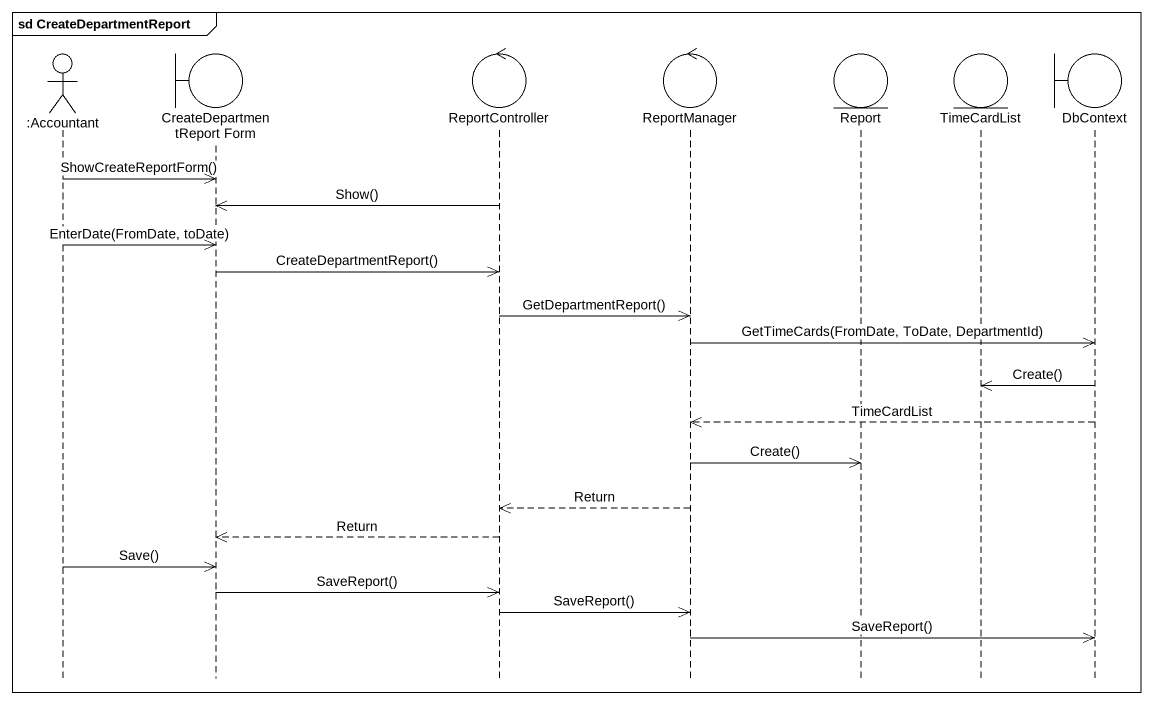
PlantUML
@startuml
mainframe sd CreateDepartmentReport
hide footbox
actor ":Accountant" as Accountant
boundary "CreateDepartmentReport Form" as CreateDepartmentReport_Form
control ReportController
control ReportManager
entity Report
entity TimeCardList
boundary DbContext

Accountant ->> CreateDepartmentReport_Form : ShowCreateReportForm()
ReportController ->> CreateDepartmentReport_Form : Show()
Accountant ->> CreateDepartmentReport_Form : EnterDate(FromDate, toDate)
CreateDepartmentReport_Form ->> ReportController : CreateDepartmentReport()
ReportController ->> ReportManager : GetDepartmentReport()
ReportManager ->> DbContext : GetTimeCards(FromDate, ToDate, DepartmentId)
DbContext ->> TimeCardList : Create()
DbContext -->> ReportManager : TimeCardList
ReportManager ->> Report : Create()
ReportManager -->> ReportController : Return
ReportController -->> CreateDepartmentReport_Form : Return
Accountant ->> CreateDepartmentReport_Form : Save()
CreateDepartmentReport_Form ->> ReportController : SaveReport()
ReportController ->> ReportManager : SaveReport()
ReportManager ->> DbContext : SaveReport()
@enduml
